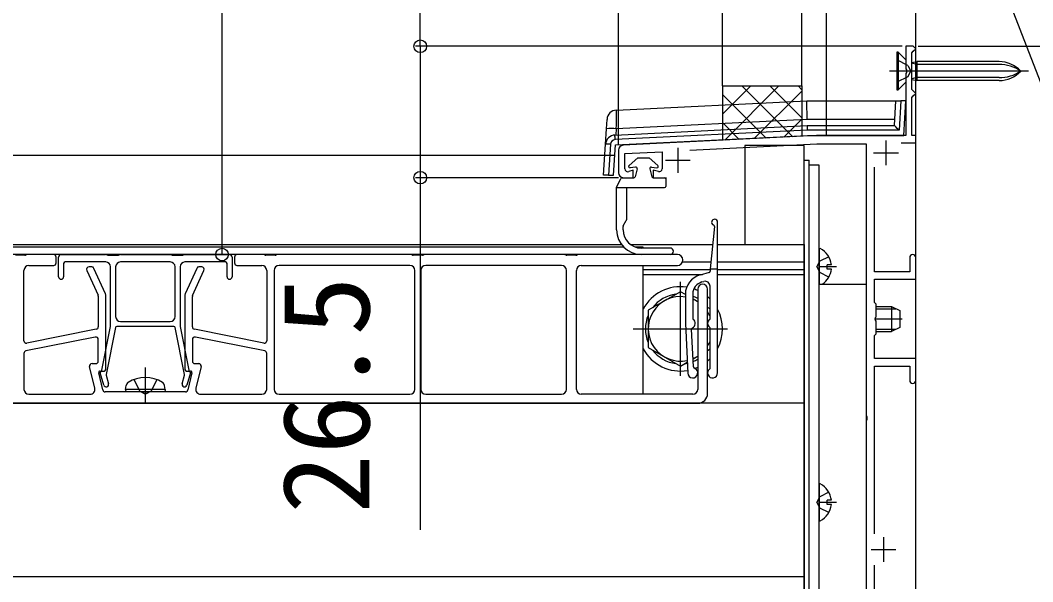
# Model space of a CAD drawing. Units: millimetres, scale not verified. Extents: x -1050 to 1050, y -1565 to 1556.
# Drawn here: x -52.8 to 151.6, y 535.3 to 648.6 of the extents above; entities that cross this region are included whole.
import ezdxf
from ezdxf.enums import TextEntityAlignment as Align

# ---------------------------------------------------------------- set-up
doc = ezdxf.new("R2010")
doc.units = ezdxf.units.MM
doc.header["$LTSCALE"] = 8
for name, color, linetype in [('0-3_YKK_11', 7, 'Continuous'), ('0-4_YKK_12', 2, 'Continuous'), ('0-5_YKK_13', 4, 'Continuous'), ('0-6_YKK_D', 6, 'Continuous'), ('0-8_YSS_K', 3, 'Continuous')]:
    doc.layers.add(name, color=color, linetype=linetype)
doc.styles.add('ＭＳ ゴシック', font='')
doc.styles.get('ＭＳ ゴシック').set_extended_font_data('MS Gothic')

msp = doc.modelspace()

# ---------------------------------------------------------------- linework, layer by layer
at = {"layer": '0-3_YKK_11'}
for p, q in [((122, 624.301), (122, 619.301)), ((68, 622.35), (68, 617.801)), ((80, 622.801), (80, 617.801)), ((119.5, 621.801), (124.5, 621.801)), ((77.5, 620.301), (82.5, 620.301)), ((121.5, 544.301), (121.5, 539.301)), ((119, 541.801), (124, 541.801))]:
    msp.add_line(p, q, dxfattribs=at)
for points in [[(125.059, 623.801), (128, 623.801), (128, 625.301), (127.2, 625.301), (127.2, 633.001), (127.5, 633.301), (128, 633.801), (127.5, 634.301), (127.2, 634.601), (127.2, 642.001), (127.5, 642.301), (128, 642.801), (127.5, 643.301), (126, 643.301), (126, 638.76), (126.12, 638.576), (126.12, 638.027), (126, 637.843), (126, 625.301), (108, 625.301), (68.95, 623.349)], [(82.385, 622.319), (108.042, 623.601), (118, 623.601), (118, 568.76), (118.12, 568.576), (118.12, 568.027), (118, 567.843), (118, 498.76)], [(69.3, 618.601), (69.3, 621.664), (76.8, 622.039), (76.8, 618.601)], [(69, 616.801), (71, 616.801), (71, 618.304), (70.072, 618.027)], [(76.052, 618.02), (75, 618.287), (75, 616.801), (77.7, 616.801)], [(126.8, 600.701), (126.8, 597.801), (119.7, 597.801), (119.7, 618.929)], [(128, 575.901), (128, 580.301), (119.7, 580.301), (119.7, 585.001), (120, 585.301), (120, 587.843), (119.88, 588.027), (119.88, 588.576), (120, 588.76), (120, 591.301), (119.7, 591.601), (119.7, 596.301), (128, 596.301), (128, 600.701)], [(119.7, 544.964), (119.7, 578.801), (126.8, 578.801), (126.8, 575.901)], [(126.8, 530.701), (126.8, 527.801), (119.7, 527.801), (119.7, 538.639)]]:
    msp.add_lwpolyline(points, dxfattribs=at)
for centre, radius, start, end in [((69, 622.35), 1, 92.86241, 180), ((69, 617.801), 1, 180.00001, 269.99999), ((69.9, 618.601), 0.6, 179.99999, 286.64594), ((76.2, 618.601), 0.6, 255.7557, 359.99999), ((127.4, 600.701), 0.6, 90.00001, 179.99999), ((127.4, 600.701), 0.6, 0.00001, 89.99999), ((127.4, 575.901), 0.6, 180.00001, 269.99999), ((127.4, 575.901), 0.6, 270.00001, 359.99999)]:
    msp.add_arc(centre, radius, start, end, dxfattribs=at)
at = {"layer": '0-4_YKK_12'}
for p, q in [((67.28, 621.3), (-701.184, 621.3)), ((-272.214, 603.301), (68.617, 603.301)), ((70.452, 603.301), (87, 603.301)), ((88, 603.301), (105.5, 603.301)), ((105.5, 603.301), (105.5, 451.301)), ((69.047, 602.801), (-271, 602.801)), ((73, 601.301), (-271, 601.301)), ((73, 602.801), (71.417, 602.801)), ((73, 602.601), (73, 602.801)), ((73, 573.101), (73, 599.101)), ((80.975, 599.801), (86.642, 599.801)), ((88, 599.801), (105.5, 599.801)), ((73, 598.301), (86.5, 598.301)), ((73, 597.301), (84.954, 597.301)), ((88, 598.301), (105.5, 598.301)), ((88, 597.301), (105.5, 597.301)), ((105.5, 536.302), (105.5, 597.301)), ((105.5, 571.302), (-363, 571.302)), ((105.5, 536.302), (-363, 536.302))]:
    msp.add_line(p, q, dxfattribs=at)
at = {"layer": '0-5_YKK_13'}
for p, q in [((126, 640.551), (124.45, 642.101)), ((124.45, 642.101), (124.45, 634.501)), ((126.416, 639.446), (124.2, 640.551)), ((127.2, 640.015), (128.238, 640.201)), ((128.238, 639.626), (127.2, 639.88)), ((144.819, 640.201), (128.238, 640.201)), ((128.238, 640.201), (128.238, 636.401)), ((150.798, 638.301), (122.69, 638.301)), ((126.416, 639.446), (127.025, 638.301)), ((126.416, 637.156), (127.025, 638.301)), ((144.819, 639.626), (128.238, 639.626)), ((126.416, 637.156), (124.2, 636.051)), ((126, 636.051), (124.45, 634.501)), ((128.238, 636.976), (127.2, 636.723)), ((127.2, 636.588), (128.238, 636.401)), ((144.819, 636.976), (128.238, 636.976)), ((144.819, 636.401), (128.238, 636.401)), ((124.2, 634.501), (124.45, 634.501)), ((67.587, 630.428), (106, 632.301)), ((106, 632.301), (124, 632.301)), ((123.694, 627.301), (124, 632.301)), ((124, 632.301), (124.998, 632.301)), ((124.998, 632.301), (124.635, 626.363)), ((126, 632.301), (124.998, 632.301)), ((125.572, 625.301), (126, 632.301)), ((65.573, 626.666), (65.688, 628.552)), ((65.381, 623.531), (65.573, 626.666)), ((106.146, 626.363), (67.329, 624.469)), ((67.569, 626.666), (67.493, 625.417)), ((124.635, 626.363), (106.146, 626.363)), ((65, 617.301), (65.381, 623.531)), ((66.379, 623.531), (65.998, 617.301)), ((67, 617.301), (67.374, 623.409)), ((67.374, 623.409), (106.171, 625.301)), ((106.171, 625.301), (125.572, 625.301)), ((71.9, 620.801), (70.134, 619.239)), ((71.9, 620.801), (70.134, 619.239)), ((71.9, 620.801), (74.2, 620.801)), ((74.2, 620.801), (75.966, 619.239)), ((105.5, 449.301), (105.5, 620.301)), ((105.5, 620.301), (106.5, 620.301)), ((106.5, 449.301), (106.5, 620.301)), ((108.5, 619.301), (106.5, 619.301)), ((106.5, 449.301), (106.5, 619.301)), ((108.5, 449.301), (108.5, 619.301)), ((65.998, 617.301), (65, 617.301)), ((65.998, 617.301), (67, 617.301)), ((71.455, 618.945), (70.331, 618.803)), ((71.782, 618.569), (71.35, 616.986)), ((74.318, 618.569), (74.75, 616.986)), ((74.645, 618.945), (75.769, 618.803)), ((67.617, 614.801), (68.483, 616.657)), ((68.709, 616.801), (71.109, 616.801)), ((74.991, 616.801), (77.3, 616.801)), ((77.55, 616.551), (77.55, 615.051)), ((67.617, 606.301), (67.617, 614.801)), ((69.617, 614.801), (69.617, 608.294)), ((74.789, 614.801), (77.3, 614.801)), ((68.958, 607.07), (69.577, 608.144)), ((88, 577.416), (88, 607.816)), ((68.917, 606.301), (68.917, 606.92)), ((87.372, 606.947), (86.5, 598.416)), ((-51.823, 601.151), (-53.677, 601.151)), ((-51.32, 601.28), (-51.68, 601.173)), ((-46, 601.301), (-51.177, 601.301)), ((-44.5, 601.301), (-35.573, 601.301)), ((-35.43, 601.28), (-35.07, 601.173)), ((-34.927, 601.151), (-33.073, 601.151)), ((-32.93, 601.173), (-32.57, 601.28)), ((-32.427, 601.301), (-22.573, 601.301)), ((-22.43, 601.28), (-22.07, 601.173)), ((-21.927, 601.151), (-20.073, 601.151)), ((-19.93, 601.173), (-19.57, 601.28)), ((-19.427, 601.301), (-10.5, 601.301)), ((-3.823, 601.301), (-9, 601.301)), ((-3.32, 601.173), (-3.68, 601.28)), ((-1.323, 601.151), (-3.177, 601.151)), ((-0.82, 601.28), (-1.18, 601.173)), ((25.927, 601.301), (-0.677, 601.301)), ((26.43, 601.173), (26.07, 601.28)), ((28.427, 601.151), (26.573, 601.151)), ((28.93, 601.28), (28.57, 601.173)), ((56.927, 601.301), (29.073, 601.301)), ((57.43, 601.173), (57.07, 601.28)), ((59.427, 601.151), (57.573, 601.151)), ((59.93, 601.28), (59.57, 601.173)), ((79.9, 601.301), (60.073, 601.301)), ((78.461, 602.601), (72.617, 602.601)), ((78.461, 601.301), (72.617, 601.301)), ((108.5, 602.397), (108.5, 595.301)), ((-51, 599.101), (-46, 599.101)), ((-45.5, 599.601), (-45.5, 600.801)), ((-45, 596.801), (-45, 600.801)), ((-44, 599.501), (-44, 596.801)), ((-35.5, 599.801), (-43.7, 599.801)), ((-11.3, 599.801), (-19.5, 599.801)), ((-11, 596.801), (-11, 599.501)), ((-10, 600.801), (-10, 596.801)), ((-9.5, 600.801), (-9.5, 599.601)), ((-9, 599.101), (-4, 599.101)), ((25.9, 599.101), (-0.5, 599.101)), ((56.5, 599.101), (29.1, 599.101)), ((60.5, 599.101), (79.9, 599.101)), ((108.042, 598.801), (108.651, 599.946)), ((110.466, 600.851), (108.651, 599.946)), ((110.978, 599.226), (110.1, 599.226)), ((-52, 583.911), (-52, 598.101)), ((-39.326, 598.095), (-37.045, 593.075)), ((-38.322, 598.801), (-38.871, 598.801)), ((-35.545, 593.4), (-37.867, 598.508)), ((-34.5, 586.831), (-34.5, 598.801)), ((-33.5, 598.801), (-33.5, 588.801)), ((-21.5, 588.801), (-21.5, 598.801)), ((-20.5, 598.801), (-20.5, 586.831)), ((-17.133, 598.508), (-19.455, 593.389)), ((-17.955, 593.065), (-15.673, 598.095)), ((-16.129, 598.801), (-16.678, 598.801)), ((-3, 598.101), (-3, 583.911)), ((-1.5, 598.101), (-1.5, 574.101)), ((26.9, 574.101), (26.9, 598.101)), ((28.1, 598.101), (28.1, 574.101)), ((57.5, 574.101), (57.5, 598.101)), ((59.5, 574.101), (59.5, 598.101)), ((86.278, 597.656), (84.465, 597.17)), ((86.5, 598.416), (88, 598.416)), ((86.5, 598.416), (86.5, 597.946)), ((108.042, 598.801), (108.651, 597.656)), ((112, 598.801), (108.5, 598.801)), ((110.466, 596.751), (108.651, 597.656)), ((80.5, 576.801), (80.5, 595.801)), ((84.853, 595.761), (85.241, 595.865)), ((86.5, 588.39), (86.5, 594.899)), ((108.5, 595.301), (118, 595.301)), ((118, 595.301), (118, 460.301)), ((-37, 592.868), (-37, 586.711)), ((-35.5, 578.101), (-35.5, 593.193)), ((-19.5, 593.183), (-19.5, 578.101)), ((-18, 586.711), (-18, 592.858)), ((81.5, 593.23), (80.5, 593.807)), ((81.5, 593.307), (81.5, 587.416)), ((83, 593.346), (83, 588.39)), ((84, 594.301), (84, 574.101)), ((86, 573.301), (86, 594.301)), ((83.75, 591.931), (83, 592.364)), ((120, 590.801), (123.1, 590.801)), ((123.1, 590.801), (124.8, 590.001)), ((123.1, 590.801), (123.1, 585.801)), ((86.5, 590.343), (86, 590.632)), ((120, 590.368), (124.02, 590.368)), ((124.8, 590.001), (124.8, 586.601)), ((-36.263, 577.985), (-34.506, 586.772)), ((-33.528, 586.56), (-35.421, 577.1)), ((-21.766, 586.801), (-33.234, 586.801)), ((-32.5, 587.801), (-22.5, 587.801)), ((-19.579, 577.1), (-21.472, 586.56)), ((-20.494, 586.772), (-18.737, 577.985)), ((81.5, 587.416), (82.001, 577.366)), ((119.7, 588.301), (125.3, 588.301)), ((124.8, 586.601), (123.1, 585.801)), ((-37.598, 584.652), (-51.598, 581.852)), ((-37.402, 586.221), (-51.402, 583.421)), ((-3.598, 583.421), (-17.598, 586.221)), ((-3.402, 581.852), (-17.402, 584.652)), ((71, 586.301), (90, 586.301)), ((83.14, 578.624), (82.761, 586.228)), ((86.5, 578.39), (86.5, 586.441)), ((120, 586.234), (124.02, 586.234)), ((120, 585.801), (123.1, 585.801)), ((-37, 579.801), (-37, 584.162)), ((-18, 584.162), (-18, 579.801)), ((-52, 581.362), (-52, 574.101)), ((-3, 574.101), (-3, 581.362)), ((83.058, 580.273), (83.75, 580.672)), ((86, 581.971), (86.5, 582.26)), ((-37.716, 574.333), (-38.752, 578.686)), ((-38.266, 579.301), (-37.5, 579.301)), ((-27.5, 571.156), (-27.5, 578.501)), ((-17.5, 579.301), (-16.734, 579.301)), ((-16.248, 578.686), (-17.284, 574.333)), ((-36.091, 573.986), (-36.912, 577.432)), ((-36.62, 577.801), (-35.8, 577.801)), ((-35.88, 574.963), (-36.586, 577.412)), ((-35.415, 576.958), (-34.92, 575.24)), ((-20.08, 575.24), (-19.585, 576.958)), ((-19.2, 577.801), (-18.38, 577.801)), ((-18.414, 577.412), (-19.12, 574.963)), ((-18.088, 577.432), (-18.909, 573.986)), ((-31.5, 574.101), (-31.359, 574.904)), ((-23.5, 574.101), (-23.641, 574.904)), ((-51, 573.101), (-38.689, 573.101)), ((-28.02, 573.601), (-35.605, 573.601)), ((-23.5, 574.101), (-31.5, 574.101)), ((-31.5, 574.101), (-31.412, 573.601)), ((-23.588, 573.601), (-31.412, 573.601)), ((-19.395, 573.601), (-26.98, 573.601)), ((-23.5, 574.101), (-23.588, 573.601)), ((-16.311, 573.101), (-4, 573.101)), ((-0.5, 573.101), (25.9, 573.101)), ((29.1, 573.101), (56.5, 573.101)), ((83, 573.101), (60.5, 573.101)), ((-112.5, 571.301), (84, 571.301)), ((108.5, 554.897), (108.5, 547.706)), ((108.042, 551.301), (108.651, 552.446)), ((110.466, 553.351), (108.651, 552.446)), ((108.042, 551.301), (108.651, 550.156)), ((112, 551.301), (108.5, 551.301)), ((110.466, 549.251), (108.651, 550.156)), ((110.978, 551.726), (110.1, 551.726))]:
    msp.add_line(p, q, dxfattribs=at)
for points in [[(124.45, 642.101), (124.2, 642.101), (124.2, 634.501)], [(123.77, 628.546), (106.098, 628.546), (67.569, 626.666)], [(67.28, 625.407), (106.122, 627.301), (123.696, 627.301)], [(67.617, 614.801), (69.824, 614.801), (74.789, 614.801)], [(-22.5, 599.801), (-27.5, 599.801), (-32.5, 599.801)], [(110.978, 598.376), (110.1, 598.376), (110.1, 599.226)], [(80.5, 593.807), (74, 590.054), (74, 582.549), (80.5, 578.796), (81.89, 579.598)], [(-29.8, 576.081), (-28.645, 573.764), (-27.5, 573.156)], [(-25.2, 576.081), (-26.355, 573.764), (-27.5, 573.156)], [(110.978, 550.876), (110.1, 550.876), (110.1, 551.726)]]:
    msp.add_lwpolyline(points, dxfattribs=at)
msp.add_lwpolyline([(93.5, 623.301), (93.5, 603.301), (105.5, 603.301), (105.5, 623.301)], close=True, dxfattribs=at)
for centre, radius, start, end in [((144.819, 634.201), 6, 43.10467, 90), ((144.819, 631.722), 7.904, 56.3423, 90), ((144.819, 642.401), 6, 270, 316.89533), ((144.819, 644.88), 7.904, 270, 303.6577), ((67.684, 628.43), 2, 92.7927, 176.5), ((67.377, 623.409), 2, 92.7927, 176.5), ((66.571, 618.456), 8.271, 83.06854, 96.93146), ((-9.649, 620.94), 77.058, 2.62509, 3.3233), ((65.88, 619.426), 4.135, 83.06854, 96.93146), ((67.377, 623.47), 1, 92.7927, 176.5), ((70.3, 619.051), 0.25, 131.51167, 277.19497), ((71.493, 618.648), 0.3, 344.74763, 97.19497), ((74.607, 618.648), 0.3, 82.80503, 195.25237), ((75.8, 619.051), 0.25, 262.80503, 48.48833), ((68.709, 616.551), 0.25, 90, 155), ((71.109, 617.051), 0.25, 270, 344.74763), ((74.991, 617.051), 0.25, 195.25237, 270), ((77.3, 616.551), 0.25, 0, 90), ((77.3, 615.051), 0.25, 270, 0), ((69.217, 606.92), 0.3, 150, 180), ((69.317, 608.294), 0.3, 330, 0), ((87.4, 607.816), 0.6, 0, 248.76355), ((87.074, 606.977), 0.3, 354.16057, 68.76355), ((72.617, 606.301), 5, 180, 270), ((72.617, 606.301), 3.7, 180, 270), ((-51.823, 601.651), 0.5, 270, 286.69924), ((-51.177, 600.801), 0.5, 90, 106.69924), ((-46, 600.801), 0.5, 0, 90), ((-44.5, 600.801), 0.5, 90, 180), ((-35.573, 600.801), 0.5, 73.30076, 90), ((-34.927, 601.651), 0.5, 253.30076, 270), ((-33.073, 601.651), 0.5, 270, 286.69924), ((-32.427, 600.801), 0.5, 90, 106.69924), ((-22.573, 600.801), 0.5, 73.30076, 90), ((-21.927, 601.651), 0.5, 253.30076, 270), ((-20.073, 601.651), 0.5, 270, 286.69924), ((-19.427, 600.801), 0.5, 90, 106.69924), ((-10.5, 600.801), 0.5, 0, 90), ((-9, 600.801), 0.5, 90, 180), ((-3.823, 600.801), 0.5, 73.30076, 90), ((-3.177, 601.651), 0.5, 253.30076, 270), ((-1.323, 601.651), 0.5, 270, 286.69924), ((-0.677, 600.801), 0.5, 90, 106.69924), ((25.927, 600.801), 0.5, 73.30076, 90), ((26.573, 601.651), 0.5, 253.30076, 270), ((28.427, 601.651), 0.5, 270, 286.69924), ((29.073, 600.801), 0.5, 90, 106.69924), ((56.927, 600.801), 0.5, 73.30076, 90), ((57.573, 601.651), 0.5, 253.30076, 270), ((59.427, 601.651), 0.5, 270, 286.69924), ((60.073, 600.801), 0.5, 90, 106.69924), ((78.461, 601.951), 0.65, 270, 90), ((79.9, 600.201), 1.1, 270, 90), ((108.654, 602.397), 0.154, 62.71904, 180), ((106.8, 598.801), 4.2, 5.80773, 62.71904), ((-51, 598.101), 1, 90, 180), ((-46, 599.601), 0.5, 270, 0), ((-43.7, 599.501), 0.3, 90, 180), ((-35.5, 598.801), 1, 0, 90), ((-32.5, 598.801), 1, 90, 180), ((-22.5, 598.801), 1, 0, 90), ((-19.5, 598.801), 1, 90, 180), ((-11.3, 599.501), 0.3, 360, 90), ((-9, 599.601), 0.5, 180, 270), ((-4, 598.101), 1, 0, 90), ((-0.5, 598.101), 1, 90, 180), ((25.9, 598.101), 1, 0, 90), ((29.1, 598.101), 1, 90, 180), ((56.5, 598.101), 1, 0, 90), ((60.5, 598.101), 1, 90, 180), ((-44.5, 596.801), 0.5, 180, 270), ((-44.5, 596.801), 0.5, 270, 0), ((-38.871, 598.301), 0.5, 90, 204.44395), ((-38.322, 598.301), 0.5, 24.44395, 90), ((-16.678, 598.301), 0.5, 90, 155.5983), ((-16.129, 598.301), 0.5, 335.5983, 90), ((-10.5, 596.801), 0.5, 180, 270), ((-10.5, 596.801), 0.5, 270, 0), ((85.5, 593.307), 4, 105.00061, 180), ((86.2, 597.946), 0.3, 285.00061, 0), ((106.8, 598.801), 4.2, 303.55731, 354.19227), ((80.5, 586.301), 8.5, 81.51814, 151.92751), ((85.5, 593.346), 2.5, 104.9981, 180), ((85, 594.301), 1, 0, 180), ((85.5, 594.899), 1, 0, 105), ((-37.5, 592.868), 0.5, 360, 24.44395), ((-36, 593.193), 0.5, 0, 24.44395), ((-19, 593.183), 0.5, 155.5983, 180), ((-17.5, 592.858), 0.5, 155.5983, 180), ((80.5, 586.301), 6.5, 81.15033, 282.1895), ((80.5, 586.301), 7.05, 97.21814, 142.78186), ((80.5, 586.301), 7.05, 81.84564, 82.78186), ((80.5, 586.301), 7.05, 60.23433, 69.23067), ((80.5, 586.301), 8.5, 65.68426, 71.38473), ((80.5, 586.301), 8.5, 45.09913, 49.67978), ((80.5, 586.301), 6.5, 57.42103, 67.38037), ((80.5, 586.301), 7.05, 37.21814, 38.72644), ((-32.5, 588.801), 1, 180, 270), ((-22.5, 588.801), 1, 270, 360), ((80.5, 586.301), 7.05, 157.21814, 202.78186), ((80.5, 586.301), 6.5, 22.61986, 32.20423), ((80.5, 586.301), 8.5, 331.92717, 28.07283), ((-37.5, 586.711), 0.5, 281.30993, 0), ((-34.8, 586.831), 0.3, 348.69007, 0), ((-33.234, 586.501), 0.3, 90, 168.69007), ((-21.766, 586.501), 0.3, 11.30993, 90), ((-20.2, 586.831), 0.3, 180, 191.30993), ((-17.5, 586.711), 0.5, 180, 258.69007), ((82.5, 587.416), 1, 295.53345, 54.31467), ((83.2, 588.39), 0.2, 180, 234.31467), ((87, 587.416), 1, 125.68533, 234.31467), ((86.3, 588.39), 0.2, 305.68533, 0), ((86.3, 586.441), 0.2, 0, 54.31467), ((-37.5, 584.162), 0.5, 0, 101.30993), ((-17.5, 584.162), 0.5, 78.69007, 180), ((83.06, 586.243), 0.3, 115.53345, 182.85544), ((-51.5, 583.911), 0.5, 180, 281.30993), ((-3.5, 583.911), 0.5, 258.69007, 0), ((80.5, 586.301), 6.5, 327.79577, 337.38014), ((-51.5, 581.362), 0.5, 101.30993, 180), ((-3.5, 581.362), 0.5, 0, 78.69007), ((80.5, 586.301), 8.5, 208.07249, 279.98007), ((80.5, 586.301), 7.05, 217.21814, 262.78186), ((80.5, 586.301), 6.5, 293.14751, 302.57897), ((80.5, 586.301), 7.05, 321.27356, 322.78186), ((-38.266, 578.801), 0.5, 90, 193.3925), ((-37.5, 579.801), 0.5, 270, 0), ((-17.5, 579.801), 0.5, 180, 270), ((-16.734, 578.801), 0.5, 346.6075, 90), ((80.5, 586.301), 7.05, 277.21814, 281.45555), ((80.5, 586.301), 7.05, 291.50325, 299.76567), ((83.44, 578.639), 0.3, 182.85544, 250.23557), ((80.5, 586.301), 8.5, 290.13, 294.31574), ((80.5, 586.301), 8.5, 310.32022, 314.90087), ((86.3, 578.39), 0.2, 305.68533, 0), ((-36.62, 577.501), 0.3, 90, 193.3925), ((-36.3, 577.502), 0.3, 114.827, 197.33887), ((-36.558, 578.043), 0.3, 296.01796, 348.69007), ((-35.8, 578.101), 0.3, 270, 0), ((-35.126, 577.041), 0.3, 168.69007, 196.079), ((-27.5, 570.001), 6.5, 57.94412, 122.05588), ((-19.874, 577.041), 0.3, 343.921, 11.30993), ((-19.2, 578.101), 0.3, 180, 270), ((-18.442, 578.043), 0.3, 191.30993, 243.98204), ((-18.7, 577.502), 0.3, 342.66113, 65.173), ((-18.38, 577.501), 0.3, 346.6075, 90), ((83, 577.416), 1, 182.85544, 70.23557), ((87, 577.416), 1, 125.68533, 0), ((-38.689, 574.101), 1, 270, 13.3925), ((-35.4, 575.101), 0.5, 196.079, 16.079), ((-30.472, 574.748), 0.9, 122.05588, 170), ((-24.528, 574.748), 0.9, 10, 57.94412), ((-19.6, 575.101), 0.5, 163.921, 343.921), ((-16.311, 574.101), 1, 166.6075, 270), ((-51, 574.101), 1, 180, 270), ((-35.605, 574.101), 0.5, 193.3925, 270), ((-28.02, 573.301), 0.3, 30, 90), ((-27.5, 573.601), 0.3, 210, 330), ((-26.98, 573.301), 0.3, 90, 150), ((-19.395, 574.101), 0.5, 270, 346.6075), ((-4, 574.101), 1, 270, 0), ((-0.5, 574.101), 1, 180, 270), ((25.9, 574.101), 1, 270, 0), ((29.1, 574.101), 1, 180, 270), ((56.5, 574.101), 1, 270, 0), ((60.5, 574.101), 1, 180, 270), ((83, 574.101), 1, 270, 0), ((84, 573.301), 2, 270, 0), ((108.654, 554.897), 0.154, 62.71904, 180), ((106.8, 551.301), 4.2, 5.80773, 62.71904), ((106.8, 551.301), 4.2, 297.28096, 354.19227), ((108.654, 547.706), 0.154, 180, 297.28096)]:
    msp.add_arc(centre, radius, start, end, dxfattribs=at)
for centre, major_axis, ratio, start_param, end_param in [((106.098, 628.301), (-0.098, 4), 0.00149, 4.7734392, 6.2831853), ((67.562, 626.422), (0.025, 4.006), 0.001485, 4.7734848, 6.2832672), ((106.146, 626.301), (-0.024, 1), 0.00149, 4.7734392, 6.2831853), ((124.635, 626.301), (-0.94, 1), 0.030496, 4.7447957, 6.2545055)]:
    msp.add_ellipse(centre, major_axis=major_axis, ratio=ratio, start_param=start_param, end_param=end_param, dxfattribs=at)
at = {"layer": '0-6_YKK_D'}
for p, q in [((68, 623.35), (68, 664.301)), ((125.3, 643.301), (27, 643.301)), ((125.3, 643.301), (27, 643.301)), ((128.5, 643.301), (274, 643.301)), ((68, 616.801), (27, 616.801)), ((-25.5, 601.301), (-11, 601.301))]:
    msp.add_line(p, q, dxfattribs=at)
for points in [[(-12, 601.301), (-12, 736.801), (-12, 1002.583)], [(28, 643.301), (28, 658.301), (28, 707.956)], [(28, 643.301), (28, 616.801), (28, 545.792)]]:
    msp.add_lwpolyline(points, dxfattribs=at)
for centre in [(28, 643.301), (28, 643.301), (28, 616.801), (-12, 601.301)]:
    msp.add_circle(centre, 1.275, dxfattribs=at)
at = {"layer": '0-8_YSS_K'}
for p, q in [((128, 167.898), (128, 700.801)), ((110, 625.301), (110, 687.001)), ((89, 635.301), (89, 677.001)), ((105, 635.301), (105, 677.001)), ((89, 635.301), (89, 624.351)), ((89, 635.243), (89.058, 635.301)), ((89, 629.586), (94.715, 635.301)), ((97.784, 624.791), (89, 633.574)), ((89.444, 624.374), (100.372, 635.301)), ((103.171, 625.06), (92.93, 635.301)), ((95.399, 624.671), (105, 634.272)), ((105, 628.888), (98.587, 635.301)), ((105, 634.545), (104.243, 635.301)), ((92.396, 624.521), (89, 627.917)), ((101.354, 624.969), (105, 628.616))]:
    msp.add_line(p, q, dxfattribs=at)
for points in [[(233, 430.801), (128, 430.801), (128, 700.801)], [(128, 700.801), (233, 430.801), (233, 700.801)], [(89, 635.301), (105, 635.301), (105, 625.151)]]:
    msp.add_lwpolyline(points, dxfattribs=at)

# ---------------------------------------------------------------- texts
at = {"layer": '0-6_YKK_D', "style": 'ＭＳ ゴシック'}
msp.add_text('26.5', height=17.6, rotation=90, dxfattribs=at).set_placement((23, 549.02), align=Align.BOTTOM_LEFT)

doc.saveas('drawing.dxf')
